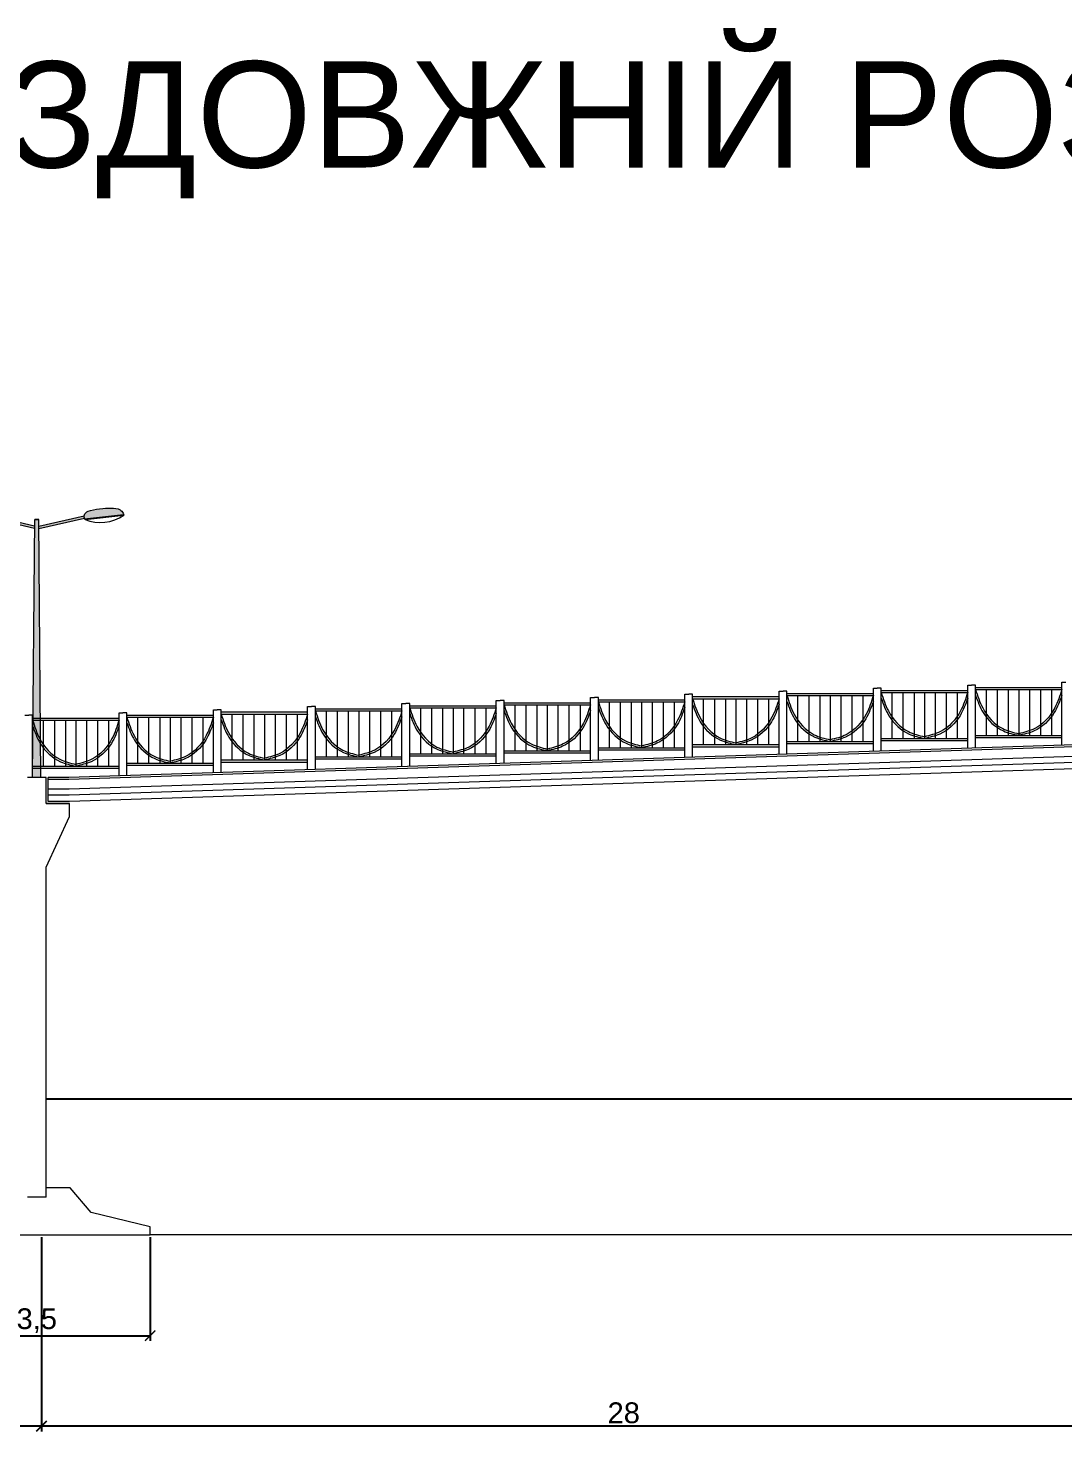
# Model space of a CAD drawing. Header units: millimetres. Extents: x -2825 to 30098, y -1816 to 5947.
# Drawn here: x -1425.36 to -1400.45, y -902.25 to -868.5 of the extents above; entities that cross this region are included whole.
import ezdxf

# ---------------------------------------------------------------- set-up
doc = ezdxf.new("R2010")
doc.units = ezdxf.units.MM
for name, color, linetype, lineweight in [('дорога', 126, 'Continuous', 25), ('розрізи', 7, 'Continuous', 15), ('Текст', 7, 'Continuous', 20)]:
    doc.layers.add(name, color=color, linetype=linetype, lineweight=lineweight)
doc.styles.get("Standard").update_dxf_attribs({"font": 'arial.ttf'})
doc.dimstyles.new('Переход', dxfattribs={"dimscale": 0.1, "dimtxt": 5, "dimasz": 2.5, "dimexe": 1.25, "dimexo": 0.625, "dimtad": 1, "dimtxsty": 'Standard', "dimblk": 'ARCHTICK', "dimcen": 2.5, "dimadec": 0, "dimazin": 0, "dimtfac": 1, "dimtmove": 0, "dimatfit": 3, "dimldrblk": 'ARCHTICK', "dimfxl": 1, "dimarcsym": 0})

# ---------------------------------------------------------------- blocks, each defined once
blk = doc.blocks.new('_ArchTick')
at = {"color": 0, "linetype": 'ByBlock', "const_width": 0.15}
blk.add_lwpolyline([(-0.5, -0.5), (0.5, 0.5)], dxfattribs=at)
blk = doc.blocks.new('*D712')
at = {"layer": 'Defpoints', "color": 0, "transparency": 16777216}
for p in [(-1425.036, -897.508), (-1397.036, -897.508), (-1425.036, -902.11)]:
    blk.add_point(p, dxfattribs=at)
at = {"layer": 'Текст', "color": 0, "lineweight": -2, "transparency": 16777216}
for p, q in [((-1425.036, -897.57), (-1425.036, -902.235)), ((-1397.036, -897.57), (-1397.036, -902.235)), ((-1397.036, -902.11), (-1425.036, -902.11))]:
    blk.add_line(p, q, dxfattribs=at)
at = {"layer": 'Текст', "color": 0, "lineweight": -2, "transparency": 16777216, "xscale": 0.25, "yscale": 0.25, "zscale": 0.25, "rotation": 180}
blk.add_blockref('_ArchTick', (-1425.036, -902.11), dxfattribs=at)
at = {"layer": 'Текст', "color": 0, "lineweight": -2, "transparency": 16777216, "xscale": 0.25, "yscale": 0.25, "zscale": 0.25}
blk.add_blockref('_ArchTick', (-1397.036, -902.11), dxfattribs=at)
at = {"layer": 'Текст', "color": 0, "transparency": 16777216, "insert": (-1411.036, -901.792), "char_height": 0.5, "attachment_point": 5}
blk.add_mtext('28', dxfattribs=at)
blk = doc.blocks.new('*D713')
at = {"layer": 'Defpoints', "color": 0, "transparency": 16777216}
for p in [(-1453.036, -897.508), (-1425.036, -897.508), (-1453.036, -902.11)]:
    blk.add_point(p, dxfattribs=at)
at = {"layer": 'Текст', "color": 0, "lineweight": -2, "transparency": 16777216}
for p, q in [((-1453.036, -897.57), (-1453.036, -902.235)), ((-1425.036, -897.57), (-1425.036, -902.235)), ((-1425.036, -902.11), (-1453.036, -902.11))]:
    blk.add_line(p, q, dxfattribs=at)
at = {"layer": 'Текст', "color": 0, "lineweight": -2, "transparency": 16777216, "xscale": 0.25, "yscale": 0.25, "zscale": 0.25, "rotation": 180}
blk.add_blockref('_ArchTick', (-1453.036, -902.11), dxfattribs=at)
at = {"layer": 'Текст', "color": 0, "lineweight": -2, "transparency": 16777216, "xscale": 0.25, "yscale": 0.25, "zscale": 0.25}
blk.add_blockref('_ArchTick', (-1425.036, -902.11), dxfattribs=at)
at = {"layer": 'Текст', "color": 0, "transparency": 16777216, "insert": (-1439.036, -901.792), "char_height": 0.5, "attachment_point": 5}
blk.add_mtext('28', dxfattribs=at)
blk = doc.blocks.new('*D723')
at = {"layer": 'Defpoints', "color": 0, "transparency": 16777216}
for p in [(-1427.873, -897.508), (-1422.424, -897.508), (-1422.424, -899.936)]:
    blk.add_point(p, dxfattribs=at)
at = {"layer": 'Текст', "color": 0, "lineweight": -2, "transparency": 16777216}
for p, q in [((-1427.873, -897.57), (-1427.873, -900.061)), ((-1422.424, -897.57), (-1422.424, -900.061)), ((-1427.873, -899.936), (-1422.424, -899.936))]:
    blk.add_line(p, q, dxfattribs=at)
at = {"layer": 'Текст', "color": 0, "lineweight": -2, "transparency": 16777216, "xscale": 0.25, "yscale": 0.25, "zscale": 0.25, "rotation": 180}
blk.add_blockref('_ArchTick', (-1427.873, -899.936), dxfattribs=at)
at = {"layer": 'Текст', "color": 0, "lineweight": -2, "transparency": 16777216, "xscale": 0.25, "yscale": 0.25, "zscale": 0.25}
blk.add_blockref('_ArchTick', (-1422.424, -899.936), dxfattribs=at)
at = {"layer": 'Текст', "color": 0, "transparency": 16777216, "insert": (-1425.149, -899.573), "char_height": 0.5, "attachment_point": 5}
blk.add_mtext('3,5', dxfattribs=at)

msp = doc.modelspace()

# ---------------------------------------------------------------- hatches: boundary and pattern name
at = {"layer": 'дорога', "lineweight": 5}
h = msp.add_hatch(color=0, dxfattribs=at)
h.dxf.hatch_style = 2
h.paths.add_polyline_path([(-1425.04961, -886.31642), (-1425.24802, -886.31807), (-1425.24961, -886.5151), (-1425.04795, -886.5151)])
h.paths.add_polyline_path([(-1425.19961, -880.31651), (-1425.09961, -880.31651), (-1425.04961, -886.31651), (-1425.24961, -886.31651)])
edge = h.paths.add_edge_path()
edge.add_spline(control_points=[(-1423.99945, -880.29596), (-1424.00683, -880.27848), (-1424.00949, -880.25487), (-1424.01058, -880.22531)], knot_values=[411.13482803, 411.13482803, 411.13482803, 411.13482803, 430.44361094, 430.44361094, 430.44361094, 430.44361094], degree=3, periodic=0)
edge.add_spline(control_points=[(-1424.01058, -880.22531), (-1423.98746, -880.15407), (-1423.92532, -880.10722), (-1423.60038, -880.03943), (-1423.38673, -880.04218), (-1423.16757, -880.04769), (-1423.08461, -880.12932), (-1423.0642, -880.18578), (-1423.06118, -880.19669)], knot_values=[0, 0, 0, 0, 32.53013839, 77.21019042, 130.24201518, 174.65733118, 196.4104363, 202.26797919, 202.26797919, 202.26797919, 202.26797919], degree=3, periodic=0)
edge.add_line((-1423.06118, -880.19669), (-1423.99945, -880.29596))
edge = h.paths.add_edge_path()
edge.add_spline(control_points=[(-1424.01058, -880.22531), (-1424.00978, -880.24692), (-1424.00815, -880.26535), (-1424.00444, -880.28053)], knot_values=[416.32851979, 416.32851979, 416.32851979, 416.32851979, 430.44361094, 430.44361094, 430.44361094, 430.44361094], degree=3, periodic=0)
edge.add_line((-1424.00444, -880.28053), (-1425.09781, -880.53255))
edge.add_line((-1425.09781, -880.53255), (-1425.0983, -880.47277))
edge.add_line((-1425.0983, -880.47277), (-1424.01058, -880.22531))
edge = h.paths.add_edge_path()
edge.add_spline(control_points=[(-1427.23804, -880.19669), (-1427.23501, -880.18578), (-1427.2146, -880.12932), (-1427.13165, -880.04769), (-1426.91248, -880.04218), (-1426.69883, -880.03943), (-1426.3739, -880.10722), (-1426.31175, -880.15407), (-1426.28864, -880.22531)], knot_values=[0, 0, 0, 0, 5.85754289, 27.61064801, 72.02596401, 125.05778877, 169.7378408, 202.26797919, 202.26797919, 202.26797919, 202.26797919], degree=3, periodic=0)
edge.add_spline(control_points=[(-1426.28864, -880.22531), (-1426.28973, -880.25487), (-1426.29238, -880.27848), (-1426.29976, -880.29596)], knot_values=[411.13482803, 411.13482803, 411.13482803, 411.13482803, 430.44361094, 430.44361094, 430.44361094, 430.44361094], degree=3, periodic=0)
edge.add_line((-1426.29976, -880.29596), (-1427.23804, -880.19669))
edge = h.paths.add_edge_path()
edge.add_line((-1425.20091, -880.47277), (-1425.20141, -880.53255))
edge.add_line((-1425.20141, -880.53255), (-1426.29477, -880.28053))
edge.add_spline(control_points=[(-1426.29477, -880.28053), (-1426.29106, -880.26535), (-1426.28943, -880.24692), (-1426.28864, -880.22531)], knot_values=[416.32851979, 416.32851979, 416.32851979, 416.32851979, 430.44361094, 430.44361094, 430.44361094, 430.44361094], degree=3, periodic=0)
edge.add_line((-1426.28864, -880.22531), (-1425.20091, -880.47277))

# ---------------------------------------------------------------- linework, layer by layer
at = {"color": 0}
msp.add_line((-1424.92378, -894.24429), (-1397.37378, -894.24429), dxfattribs=at)
at = {"layer": 'дорога', "color": 0, "lineweight": 5}
for p, q in [((-1425.20141, -880.53255), (-1426.29477, -880.28053)), ((-1425.20091, -880.47277), (-1426.28864, -880.22531)), ((-1425.24961, -886.5151), (-1425.19961, -880.31651)), ((-1425.19961, -880.31651), (-1425.09961, -880.31651)), ((-1425.09961, -880.31651), (-1425.19961, -880.31651)), ((-1425.04795, -886.5151), (-1425.09961, -880.31651)), ((-1425.0983, -880.47277), (-1424.01058, -880.22531)), ((-1425.09781, -880.53255), (-1424.00444, -880.28053)), ((-1423.99945, -880.29596), (-1423.06118, -880.19669)), ((-1423.98707, -880.31508), (-1423.05758, -880.21281)), ((-1425.20281, -880.70116), (-1425.20258, -880.7011)), ((-1425.0964, -880.70116), (-1425.09664, -880.7011)), ((-1409.56826, -886.03265), (-1409.56826, -884.5168)), ((-1409.56826, -884.5168), (-1409.47422, -884.5168)), ((-1409.38018, -884.5168), (-1409.47422, -884.5168)), ((-1409.38018, -884.5168), (-1409.47422, -884.5168)), ((-1409.38018, -886.02652), (-1409.38018, -884.5168)), ((-1407.3012, -885.95881), (-1407.3012, -884.44296)), ((-1407.3012, -884.44296), (-1407.20716, -884.44296)), ((-1407.11312, -884.44296), (-1407.20716, -884.44296)), ((-1407.11312, -884.44296), (-1407.20716, -884.44296)), ((-1407.11312, -885.95269), (-1407.11312, -884.44296)), ((-1407.11312, -884.49826), (-1405.03414, -884.49826)), ((-1405.03414, -885.88498), (-1405.03414, -884.36913)), ((-1405.03414, -884.36913), (-1404.9401, -884.36913)), ((-1404.84606, -884.36913), (-1404.9401, -884.36913)), ((-1404.84606, -884.36913), (-1404.9401, -884.36913)), ((-1404.84606, -885.87885), (-1404.84606, -884.36913)), ((-1404.84606, -884.42442), (-1402.76708, -884.42442)), ((-1404.84606, -884.47442), (-1402.76708, -884.47442)), ((-1404.58892, -884.47442), (-1404.58892, -885.57771)), ((-1404.32319, -884.47442), (-1404.32319, -885.57771)), ((-1404.05747, -884.47442), (-1404.05747, -885.57771)), ((-1403.80657, -884.47442), (-1403.80657, -885.57771)), ((-1403.55075, -884.47442), (-1403.55075, -885.57771)), ((-1403.28503, -884.47442), (-1403.28503, -885.57771)), ((-1403.01931, -884.47442), (-1403.01931, -885.57771)), ((-1402.76708, -885.81114), (-1402.76708, -884.29529)), ((-1402.76708, -884.29529), (-1402.67304, -884.29529)), ((-1402.579, -884.29529), (-1402.67304, -884.29529)), ((-1402.579, -884.29529), (-1402.67304, -884.29529)), ((-1402.579, -885.80502), (-1402.579, -884.29529)), ((-1402.579, -884.35059), (-1400.50002, -884.35059)), ((-1402.579, -884.40059), (-1400.50002, -884.40059)), ((-1402.32185, -884.40059), (-1402.32185, -885.50388)), ((-1402.05613, -884.40059), (-1402.05613, -885.50388)), ((-1401.79041, -884.40059), (-1401.79041, -885.50388)), ((-1401.53951, -884.40059), (-1401.53951, -885.50388)), ((-1401.28369, -884.40059), (-1401.28369, -885.50388)), ((-1401.01797, -884.40059), (-1401.01797, -885.50388)), ((-1400.75225, -884.40059), (-1400.75225, -885.50388)), ((-1400.50002, -885.73731), (-1400.50002, -884.22146)), ((-1400.50002, -884.22146), (-1400.40598, -884.22146)), ((-1418.6365, -886.32799), (-1418.6365, -884.81214)), ((-1418.6365, -884.81214), (-1418.54246, -884.81214)), ((-1418.44842, -884.81214), (-1418.54246, -884.81214)), ((-1418.44842, -884.81214), (-1418.54246, -884.81214)), ((-1418.44842, -886.32186), (-1418.44842, -884.81214)), ((-1418.44842, -884.86743), (-1416.36944, -884.86743)), ((-1416.36944, -886.25415), (-1416.36944, -884.7383)), ((-1416.36944, -884.7383), (-1416.2754, -884.7383)), ((-1416.18136, -884.7383), (-1416.2754, -884.7383)), ((-1416.18136, -884.7383), (-1416.2754, -884.7383)), ((-1416.18136, -886.24803), (-1416.18136, -884.7383)), ((-1416.18136, -884.7936), (-1414.10238, -884.7936)), ((-1416.18136, -884.8436), (-1414.10238, -884.8436)), ((-1415.92422, -884.8436), (-1415.92422, -885.94689)), ((-1415.6585, -884.8436), (-1415.6585, -885.94689)), ((-1415.39278, -884.8436), (-1415.39278, -885.94689)), ((-1415.14187, -884.8436), (-1415.14187, -885.94689)), ((-1414.88605, -884.8436), (-1414.88605, -885.94689)), ((-1414.62033, -884.8436), (-1414.62033, -885.94689)), ((-1414.35461, -884.8436), (-1414.35461, -885.94689)), ((-1414.10238, -886.18032), (-1414.10238, -884.66447)), ((-1414.10238, -884.66447), (-1414.00834, -884.66447)), ((-1413.9143, -884.66447), (-1414.00834, -884.66447)), ((-1413.9143, -884.66447), (-1414.00834, -884.66447)), ((-1413.9143, -886.17419), (-1413.9143, -884.66447)), ((-1413.9143, -884.71976), (-1411.83532, -884.71976)), ((-1413.9143, -884.76976), (-1411.83532, -884.76976)), ((-1413.65716, -884.76976), (-1413.65716, -885.87305)), ((-1413.39144, -884.76976), (-1413.39144, -885.87305)), ((-1413.12572, -884.76976), (-1413.12572, -885.87305)), ((-1412.87481, -884.76976), (-1412.87481, -885.87305)), ((-1412.61899, -884.76976), (-1412.61899, -885.87305)), ((-1412.35327, -884.76976), (-1412.35327, -885.87305)), ((-1412.08755, -884.76976), (-1412.08755, -885.87305)), ((-1411.83532, -886.10648), (-1411.83532, -884.59063)), ((-1411.83532, -884.59063), (-1411.74128, -884.59063)), ((-1411.64724, -884.59063), (-1411.74128, -884.59063)), ((-1411.64724, -884.59063), (-1411.74128, -884.59063)), ((-1411.64724, -886.10036), (-1411.64724, -884.59063)), ((-1411.64724, -884.64593), (-1409.56826, -884.64593)), ((-1411.64724, -884.69593), (-1409.56826, -884.69593)), ((-1411.3901, -884.69593), (-1411.3901, -885.79922)), ((-1411.12438, -884.69593), (-1411.12438, -885.79922)), ((-1410.85866, -884.69593), (-1410.85866, -885.79922)), ((-1410.60775, -884.69593), (-1410.60775, -885.79922)), ((-1410.35193, -884.69593), (-1410.35193, -885.79922)), ((-1410.08621, -884.69593), (-1410.08621, -885.79922)), ((-1409.82049, -884.69593), (-1409.82049, -885.79922)), ((-1409.38018, -884.57209), (-1407.3012, -884.57209)), ((-1409.38018, -884.62209), (-1407.3012, -884.62209)), ((-1409.12304, -884.62209), (-1409.12304, -885.72538)), ((-1408.85732, -884.62209), (-1408.85732, -885.72538)), ((-1408.5916, -884.62209), (-1408.5916, -885.72538)), ((-1408.34069, -884.62209), (-1408.34069, -885.72538)), ((-1408.08487, -884.62209), (-1408.08487, -885.72538)), ((-1407.81915, -884.62209), (-1407.81915, -885.72538)), ((-1407.55343, -884.62209), (-1407.55343, -885.72538)), ((-1407.11312, -884.54826), (-1405.03414, -884.54826)), ((-1406.85598, -884.54826), (-1406.85598, -885.65155)), ((-1406.59026, -884.54826), (-1406.59026, -885.65155)), ((-1406.32453, -884.54826), (-1406.32453, -885.65155)), ((-1406.07363, -884.54826), (-1406.07363, -885.65155)), ((-1405.81781, -884.54826), (-1405.81781, -885.65155)), ((-1405.55209, -884.54826), (-1405.55209, -885.65155)), ((-1405.28637, -884.54826), (-1405.28637, -885.65155)), ((-1425.43768, -885.0151), (-1425.34364, -885.0151)), ((-1425.24961, -885.0151), (-1425.34364, -885.0151)), ((-1425.24961, -885.0151), (-1425.34364, -885.0151)), ((-1425.24961, -886.5151), (-1425.24961, -885.0151)), ((-1425.24961, -886.5151), (-1425.24961, -885.0151)), ((-1425.24961, -885.08894), (-1423.17062, -885.08894)), ((-1425.24961, -885.13894), (-1423.17062, -885.13894)), ((-1424.99246, -885.13894), (-1424.99246, -886.24223)), ((-1424.72674, -885.13894), (-1424.72674, -886.24223)), ((-1424.46102, -885.13894), (-1424.46102, -886.24223)), ((-1424.21011, -885.13894), (-1424.21011, -886.24223)), ((-1423.9543, -885.13894), (-1423.9543, -886.24223)), ((-1423.68858, -885.13894), (-1423.68858, -886.24223)), ((-1423.42285, -885.13894), (-1423.42285, -886.24223)), ((-1423.17062, -886.47566), (-1423.17062, -884.95981)), ((-1423.17062, -884.95981), (-1423.07658, -884.95981)), ((-1422.98255, -884.95981), (-1423.07658, -884.95981)), ((-1422.98255, -884.95981), (-1423.07658, -884.95981)), ((-1422.98255, -886.46953), (-1422.98255, -884.95981)), ((-1422.98255, -885.0151), (-1420.90356, -885.0151)), ((-1422.98255, -885.0651), (-1420.90356, -885.0651)), ((-1422.7254, -885.0651), (-1422.7254, -886.16839)), ((-1422.45968, -885.0651), (-1422.45968, -886.16839)), ((-1422.19396, -885.0651), (-1422.19396, -886.16839)), ((-1421.94305, -885.0651), (-1421.94305, -886.16839)), ((-1421.68724, -885.0651), (-1421.68724, -886.16839)), ((-1421.42151, -885.0651), (-1421.42151, -886.16839)), ((-1421.15579, -885.0651), (-1421.15579, -886.16839)), ((-1420.90356, -886.40182), (-1420.90356, -884.88597)), ((-1420.90356, -884.88597), (-1420.80952, -884.88597)), ((-1420.71549, -884.88597), (-1420.80952, -884.88597)), ((-1420.71549, -884.88597), (-1420.80952, -884.88597)), ((-1420.71549, -886.3957), (-1420.71549, -884.88597)), ((-1420.71549, -884.94127), (-1418.6365, -884.94127)), ((-1420.71549, -884.99127), (-1418.6365, -884.99127)), ((-1420.45834, -884.99127), (-1420.45834, -886.09456)), ((-1420.19262, -884.99127), (-1420.19262, -886.09456)), ((-1419.9269, -884.99127), (-1419.9269, -886.09456)), ((-1419.67599, -884.99127), (-1419.67599, -886.09456)), ((-1419.42017, -884.99127), (-1419.42017, -886.09456)), ((-1419.15445, -884.99127), (-1419.15445, -886.09456)), ((-1418.88873, -884.99127), (-1418.88873, -886.09456)), ((-1418.44842, -884.91743), (-1416.36944, -884.91743)), ((-1418.19128, -884.91743), (-1418.19128, -886.02072)), ((-1417.92556, -884.91743), (-1417.92556, -886.02072)), ((-1417.65984, -884.91743), (-1417.65984, -886.02072)), ((-1417.40893, -884.91743), (-1417.40893, -886.02072)), ((-1417.15311, -884.91743), (-1417.15311, -886.02072)), ((-1416.88739, -884.91743), (-1416.88739, -886.02072)), ((-1416.62167, -884.91743), (-1416.62167, -886.02072)), ((-1402.579, -885.50388), (-1400.50002, -885.50388)), ((-1413.9143, -885.87305), (-1411.83532, -885.87305)), ((-1411.64724, -885.79922), (-1409.56826, -885.79922)), ((-1411.64724, -885.84922), (-1409.56826, -885.84922)), ((-1409.38018, -885.72538), (-1407.3012, -885.72538)), ((-1409.38018, -885.77538), (-1407.3012, -885.77538)), ((-1407.11312, -885.65155), (-1405.03414, -885.65155)), ((-1407.11312, -885.70155), (-1405.03414, -885.70155)), ((-1404.84606, -885.57771), (-1402.76708, -885.57771)), ((-1404.84606, -885.62771), (-1402.76708, -885.62771)), ((-1402.579, -885.55388), (-1400.50002, -885.55388)), ((-1422.98255, -886.16839), (-1420.90356, -886.16839)), ((-1422.98255, -886.21839), (-1420.90356, -886.21839)), ((-1420.71549, -886.09456), (-1418.6365, -886.09456)), ((-1420.71549, -886.14456), (-1418.6365, -886.14456)), ((-1418.44842, -886.02072), (-1416.36944, -886.02072)), ((-1418.44842, -886.07072), (-1416.36944, -886.07072)), ((-1416.18136, -885.94689), (-1414.10238, -885.94689)), ((-1416.18136, -885.99689), (-1414.10238, -885.99689)), ((-1413.9143, -885.92305), (-1411.83532, -885.92305)), ((-1425.24961, -886.24223), (-1423.17062, -886.24223)), ((-1425.24961, -886.29223), (-1423.17062, -886.29223))]:
    msp.add_line(p, q, dxfattribs=at)
msp.add_arc((-1423.6193, -879.38257), 1.00241, 248.476466, 304.080922, dxfattribs=at)
for points, knots in [([(-1424.01058, -880.22531), (-1423.98746, -880.15407), (-1423.92532, -880.10722), (-1423.60038, -880.03943), (-1423.38673, -880.04218), (-1423.16757, -880.04769), (-1423.08104, -880.13284), (-1423.05975, -880.1988), (-1423.05758, -880.21281)], [0, 0, 0, 0, 32.53013839, 77.21019042, 130.24201518, 174.65733118, 196.4104363, 205.37325873, 205.37325873, 205.37325873, 205.37325873]), ([(-1423.98707, -880.31508), (-1423.9874, -880.31475), (-1424.00436, -880.29709), (-1424.00905, -880.26675), (-1424.01058, -880.22531)], [402.84313732, 402.84313732, 402.84313732, 402.84313732, 403.37123583, 430.44361094, 430.44361094, 430.44361094, 430.44361094])]:
    msp.add_open_spline(points, degree=3, knots=knots, dxfattribs=at)
for points in [[(-1404.84606, -884.47442), (-1404.67386, -884.91646), (-1404.19157, -885.41404), (-1403.80657, -885.53645)], [(-1402.76708, -884.47442), (-1402.93928, -884.91646), (-1403.42157, -885.41404), (-1403.80657, -885.53645)], [(-1402.579, -884.40059), (-1402.4068, -884.84263), (-1401.92451, -885.3402), (-1401.53951, -885.46261)], [(-1400.50002, -884.40059), (-1400.67222, -884.84263), (-1401.15451, -885.3402), (-1401.53951, -885.46261)], [(-1416.18136, -884.8436), (-1416.00916, -885.28564), (-1415.52687, -885.78321), (-1415.14187, -885.90562)], [(-1414.10238, -884.8436), (-1414.27458, -885.28564), (-1414.75687, -885.78321), (-1415.14187, -885.90562)], [(-1413.9143, -884.76976), (-1413.7421, -885.2118), (-1413.25981, -885.70938), (-1412.87481, -885.83179)], [(-1411.83532, -884.76976), (-1412.00752, -885.2118), (-1412.48981, -885.70938), (-1412.87481, -885.83179)], [(-1411.64724, -884.69593), (-1411.47504, -885.13797), (-1410.99275, -885.63554), (-1410.60775, -885.75795)], [(-1411.64724, -884.83405), (-1411.4627, -885.25259), (-1410.9755, -885.69295), (-1410.60775, -885.79922)], [(-1409.56826, -884.69593), (-1409.74046, -885.13797), (-1410.22275, -885.63554), (-1410.60775, -885.75795)], [(-1409.56826, -884.83405), (-1409.7528, -885.25259), (-1410.24, -885.69295), (-1410.60775, -885.79922)], [(-1409.38018, -884.62209), (-1409.20798, -885.06413), (-1408.72569, -885.56171), (-1408.34069, -885.68412)], [(-1409.38018, -884.76022), (-1409.19564, -885.17876), (-1408.70844, -885.61912), (-1408.34069, -885.72538)], [(-1407.3012, -884.62209), (-1407.4734, -885.06413), (-1407.95569, -885.56171), (-1408.34069, -885.68412)], [(-1407.3012, -884.76022), (-1407.48574, -885.17876), (-1407.97294, -885.61912), (-1408.34069, -885.72538)], [(-1407.11312, -884.54826), (-1406.94092, -884.9903), (-1406.45863, -885.48787), (-1406.07363, -885.61028)], [(-1407.11312, -884.68638), (-1406.92858, -885.10492), (-1406.44138, -885.54528), (-1406.07363, -885.65155)], [(-1405.03414, -884.54826), (-1405.20634, -884.9903), (-1405.68863, -885.48787), (-1406.07363, -885.61028)], [(-1405.03414, -884.68638), (-1405.21868, -885.10492), (-1405.70588, -885.54528), (-1406.07363, -885.65155)], [(-1404.84606, -884.61255), (-1404.66152, -885.03109), (-1404.17432, -885.47145), (-1403.80657, -885.57771)], [(-1402.76708, -884.61255), (-1402.95162, -885.03109), (-1403.43882, -885.47145), (-1403.80657, -885.57771)], [(-1402.579, -884.53871), (-1402.39446, -884.95725), (-1401.90726, -885.39761), (-1401.53951, -885.50388)], [(-1400.50002, -884.53871), (-1400.68456, -884.95725), (-1401.17176, -885.39761), (-1401.53951, -885.50388)], [(-1425.24961, -885.13894), (-1425.0774, -885.58098), (-1424.59512, -886.07855), (-1424.21011, -886.20097)], [(-1423.17062, -885.13894), (-1423.34282, -885.58098), (-1423.82511, -886.07855), (-1424.21011, -886.20097)], [(-1422.98255, -885.0651), (-1422.81034, -885.50714), (-1422.32806, -886.00472), (-1421.94305, -886.12713)], [(-1422.98255, -885.20323), (-1422.798, -885.62177), (-1422.3108, -886.06213), (-1421.94305, -886.16839)], [(-1420.90356, -885.0651), (-1421.07576, -885.50714), (-1421.55805, -886.00472), (-1421.94305, -886.12713)], [(-1420.90356, -885.20323), (-1421.08811, -885.62177), (-1421.57531, -886.06213), (-1421.94305, -886.16839)], [(-1420.71549, -884.99127), (-1420.54328, -885.43331), (-1420.06099, -885.93088), (-1419.67599, -886.0533)], [(-1420.71549, -885.12939), (-1420.53094, -885.54793), (-1420.04374, -885.98829), (-1419.67599, -886.09456)], [(-1418.6365, -884.99127), (-1418.8087, -885.43331), (-1419.29099, -885.93088), (-1419.67599, -886.0533)], [(-1418.6365, -885.12939), (-1418.82105, -885.54793), (-1419.30824, -885.98829), (-1419.67599, -886.09456)], [(-1418.44842, -884.91743), (-1418.27622, -885.35947), (-1417.79393, -885.85705), (-1417.40893, -885.97946)], [(-1418.44842, -885.05556), (-1418.26388, -885.4741), (-1417.77668, -885.91446), (-1417.40893, -886.02072)], [(-1416.36944, -884.91743), (-1416.54164, -885.35947), (-1417.02393, -885.85705), (-1417.40893, -885.97946)], [(-1416.36944, -885.05556), (-1416.55399, -885.4741), (-1417.04118, -885.91446), (-1417.40893, -886.02072)], [(-1416.18136, -884.98172), (-1415.99682, -885.40026), (-1415.50962, -885.84062), (-1415.14187, -885.94689)], [(-1414.10238, -884.98172), (-1414.28692, -885.40026), (-1414.77412, -885.84062), (-1415.14187, -885.94689)], [(-1413.9143, -884.90789), (-1413.72976, -885.32643), (-1413.24256, -885.76679), (-1412.87481, -885.87305)], [(-1411.83532, -884.90789), (-1412.01986, -885.32643), (-1412.50706, -885.76679), (-1412.87481, -885.87305)], [(-1425.24961, -885.27706), (-1425.06506, -885.6956), (-1424.57786, -886.13596), (-1424.21011, -886.24223)], [(-1423.17062, -885.27706), (-1423.35517, -885.6956), (-1423.84237, -886.13596), (-1424.21011, -886.24223)]]:
    msp.add_spline(points, degree=3, dxfattribs=at)
at = {"layer": 'розрізи', "color": 0}
for p, q in [((-1397.95679, -885.65448), (-1424.38179, -886.5151)), ((-1397.95516, -885.70445), (-1424.38016, -886.56508)), ((-1397.94767, -885.93433), (-1424.37267, -886.79495)), ((-1397.94279, -886.08425), (-1424.36779, -886.94487)), ((-1424.92378, -886.5151), (-1425.37378, -886.5151)), ((-1424.92378, -887.14293), (-1424.92378, -886.5151)), ((-1424.87378, -887.09293), (-1424.87378, -886.51326)), ((-1424.38179, -886.51326), (-1424.87378, -886.51326)), ((-1397.93628, -886.23414), (-1424.36128, -887.09477)), ((-1424.38016, -886.56324), (-1424.87378, -886.56324)), ((-1424.37267, -886.79312), (-1424.87378, -886.79312)), ((-1424.36128, -887.14293), (-1424.92378, -887.14293)), ((-1424.36779, -886.94304), (-1424.87378, -886.94304)), ((-1424.36128, -887.09293), (-1424.87378, -887.09293)), ((-1424.36128, -887.45556), (-1424.36128, -887.14293)), ((-1424.92378, -888.66908), (-1424.36128, -887.45556)), ((-1424.92378, -896.60753), (-1424.92378, -888.66908)), ((-1424.92378, -896.60753), (-1425.37378, -896.60753)), ((-1424.34323, -896.38253), (-1424.92378, -896.38253)), ((-1423.84335, -896.97622), (-1424.34323, -896.38253)), ((-1422.42433, -897.31459), (-1423.84335, -896.97622)), ((-1422.42433, -897.50753), (-1422.42433, -897.31459)), ((-1427.87323, -897.50753), (-1422.42433, -897.50753)), ((-1399.87323, -897.50753), (-1422.42433, -897.50753))]:
    msp.add_line(p, q, dxfattribs=at)
at = {"layer": 'розрізи', "color": 0, "lineweight": 20}
msp.add_line((-1424.92378, -887.14293), (-1424.36128, -887.14293), dxfattribs=at)

# ---------------------------------------------------------------- texts
msp.add_text('ПОВЗДОВЖНІЙ РОЗРІЗ ШТУЧНОЇ СПОРУДИ 2-2', height=2.553).set_placement((-1433.5931, -871.85252))

# ---------------------------------------------------------------- dimensions: what is measured, and where the dimension line sits
at = {"layer": 'Текст', "color": 0}
for base, p1, p2, picture, middle in [((-1453.03628, -902.11018), (-1425.03628, -897.50753), (-1453.03628, -897.50753), '*D713', (-1439.03628, -902.11018)), ((-1425.03628, -902.11018), (-1397.03628, -897.50753), (-1425.03628, -897.50753), '*D712', (-1411.03628, -902.11018))]:
    dim = msp.add_linear_dim(base=base, p1=p1, p2=p2, dimstyle='Переход', dxfattribs=at)
    dim.commit()
    dim.dimension.update_dxf_attribs({"geometry": picture, "text_midpoint": middle, "dimtype": 160})
dim = msp.add_linear_dim(base=(-1422.42433, -899.93554), p1=(-1427.87323, -897.50753), p2=(-1422.42433, -897.50753), text='3,5', dimstyle='Переход', dxfattribs=at)
dim.commit()
dim.dimension.update_dxf_attribs({"geometry": '*D723', "text_midpoint": (-1425.14878, -899.93554), "dimtype": 160})

doc.saveas('drawing.dxf')
